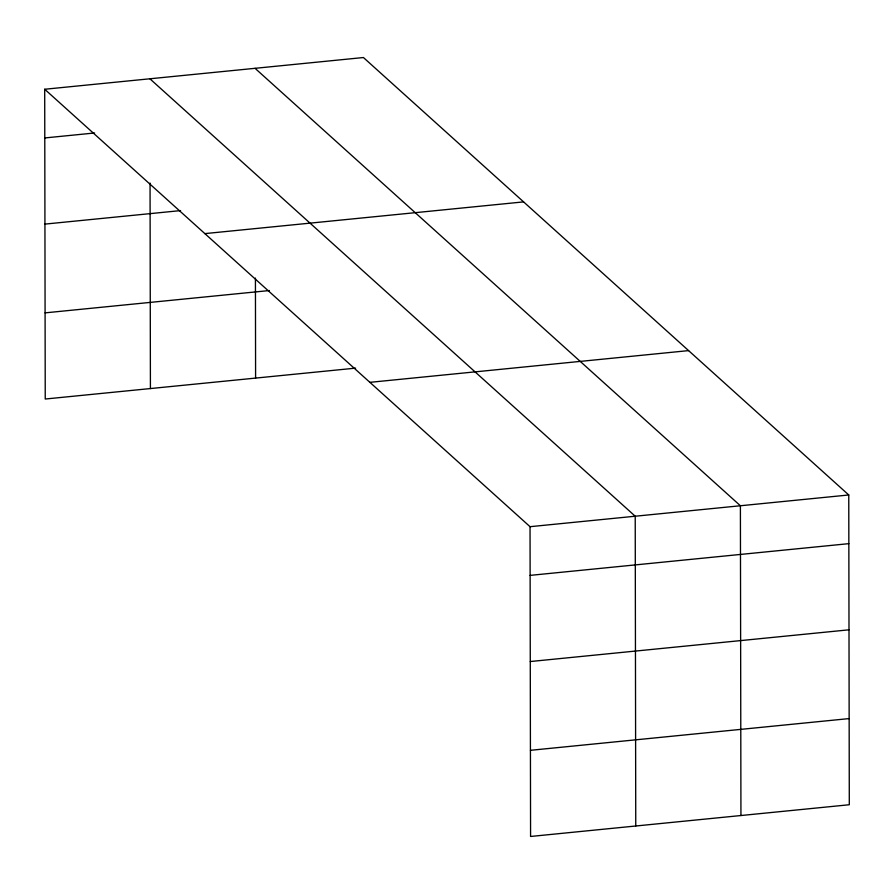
<?xml version="1.0" encoding="UTF-8"?>
<svg xmlns="http://www.w3.org/2000/svg" width="894" height="894" viewBox="0 0 894 894"><rect width="100%" height="100%" fill="white"/><g stroke="black" fill="none" stroke-linecap="round" stroke-linejoin="round"><path stroke-width="1.34" d="M44.7 89.255L363.422 57.529L848.764 494.974L849.3 804.745L530.578 836.471L530.041 526.689L44.7 89.255L45.236 399.026L355.622 368.138M44.789 137.944L94.608 132.982M44.935 224.103L180.554 210.604M204.86 233.613L523.582 201.888M45.091 312.866L269.34 290.55M369.881 382.341L688.592 350.616M530.041 526.689L848.764 494.974M530.12 575.378L848.842 543.653M530.276 661.538L848.998 629.812M530.433 750.312L849.155 718.586M255.058 68.324L740.4 505.758L740.936 815.529M149.879 78.784L635.221 516.229L635.757 826M255.427 278.068L255.595 378.095M150.058 183.058L150.415 388.566"/></g></svg>
